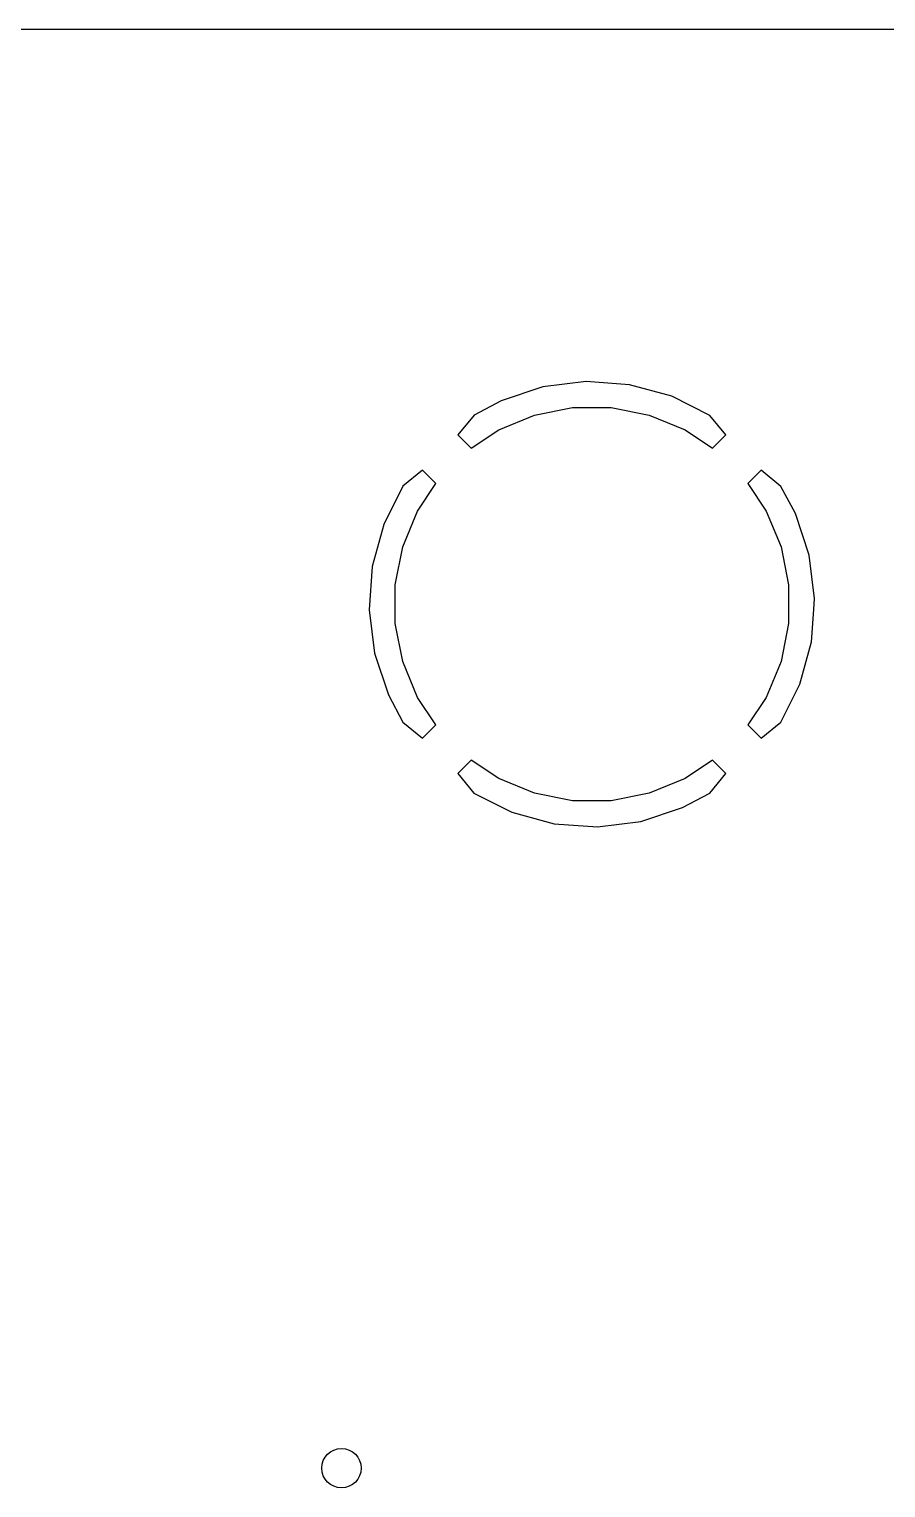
# Model space of a CAD drawing. Extents: x 49 to 143, y -158 to -38.
# Drawn here: x 79.76 to 88.47, y -54.3 to -39.47 of the extents above; entities that cross this region are included whole.
import ezdxf

# ---------------------------------------------------------------- set-up
doc = ezdxf.new("R2010")
doc.units = 0
doc.layers.add('BLACK', color=7, linetype='CONTINUOUS')

msp = doc.modelspace()

# ---------------------------------------------------------------- linework, layer by layer
at = {"layer": 'BLACK', "linetype": 'CONTINUOUS'}
for p, q in [((55.3118, -39.468), (137.004, -39.468)), ((84.9778, -43.1068), (84.5552, -43.247)), ((85.4184, -43.0519), (84.9778, -43.1068)), ((85.8612, -43.0839), (85.4184, -43.0519)), ((86.2893, -43.2018), (85.8612, -43.0839)), ((84.5552, -43.247), (84.2788, -43.3948)), ((86.6761, -43.3958), (86.2893, -43.2018)), ((84.2788, -43.3948), (84.1145, -43.5943)), ((84.5296, -43.5436), (84.8936, -43.3929)), ((84.8936, -43.3929), (85.28, -43.316)), ((85.28, -43.316), (85.674, -43.316)), ((85.674, -43.316), (86.0604, -43.3929)), ((86.0604, -43.3929), (86.4244, -43.5436)), ((86.8395, -43.5943), (86.6761, -43.3958)), ((84.1145, -43.5943), (84.2504, -43.7302)), ((84.2504, -43.7302), (84.5296, -43.5436)), ((86.4244, -43.5436), (86.7036, -43.7302)), ((86.7036, -43.7302), (86.8395, -43.5943)), ((83.7553, -43.9535), (83.5568, -44.1169)), ((83.8912, -44.0894), (83.7553, -43.9535)), ((87.1987, -43.9535), (87.0628, -44.0894)), ((87.3982, -44.1178), (87.1987, -43.9535)), ((83.5568, -44.1169), (83.3628, -44.5037)), ((83.7046, -44.3686), (83.8912, -44.0894)), ((87.0628, -44.0894), (87.2494, -44.3686)), ((87.546, -44.3942), (87.3982, -44.1178)), ((83.5539, -44.7326), (83.7046, -44.3686)), ((87.2494, -44.3686), (87.4001, -44.7326)), ((87.6862, -44.8168), (87.546, -44.3942)), ((83.3628, -44.5037), (83.2449, -44.9318)), ((83.477, -45.119), (83.5539, -44.7326)), ((87.4001, -44.7326), (87.477, -45.119)), ((83.2449, -44.9318), (83.2129, -45.3746)), ((87.7411, -45.2574), (87.6862, -44.8168)), ((83.477, -45.513), (83.477, -45.119)), ((87.477, -45.119), (87.477, -45.513)), ((83.2129, -45.3746), (83.2678, -45.8152)), ((87.7091, -45.7002), (87.733, -45.37)), ((87.733, -45.37), (87.7411, -45.2574)), ((87.733, -45.37), (87.733, -45.37)), ((83.5539, -45.8994), (83.477, -45.513)), ((87.477, -45.513), (87.4001, -45.8994)), ((83.2678, -45.8152), (83.408, -46.2378)), ((87.5912, -46.1283), (87.7091, -45.7002)), ((83.7046, -46.2634), (83.5539, -45.8994)), ((87.4001, -45.8994), (87.2494, -46.2634)), ((87.3972, -46.5151), (87.5912, -46.1283)), ((83.408, -46.2378), (83.5558, -46.5142)), ((83.8912, -46.5426), (83.7046, -46.2634)), ((87.2494, -46.2634), (87.0628, -46.5426)), ((83.5558, -46.5142), (83.7553, -46.6785)), ((83.7553, -46.6785), (83.8912, -46.5426)), ((87.0628, -46.5426), (87.1987, -46.6785)), ((87.1987, -46.6785), (87.3972, -46.5151)), ((84.2504, -46.9018), (84.1145, -47.0377)), ((84.5296, -47.0884), (84.2504, -46.9018)), ((86.7036, -46.9018), (86.4244, -47.0884)), ((86.8395, -47.0377), (86.7036, -46.9018)), ((84.1145, -47.0377), (84.2779, -47.2362)), ((84.8936, -47.2391), (84.5296, -47.0884)), ((86.4244, -47.0884), (86.0604, -47.2391)), ((86.6752, -47.2372), (86.8395, -47.0377)), ((84.2779, -47.2362), (84.6647, -47.4302)), ((85.28, -47.316), (84.8936, -47.2391)), ((85.674, -47.316), (85.28, -47.316)), ((86.0604, -47.2391), (85.674, -47.316)), ((86.3988, -47.385), (86.6752, -47.2372)), ((84.6647, -47.4302), (85.0928, -47.5481)), ((85.9762, -47.5252), (86.3988, -47.385)), ((85.0928, -47.5481), (85.5356, -47.5801)), ((85.5356, -47.5801), (85.9762, -47.5252))]:
    msp.add_line(p, q, dxfattribs=at)
at = {"layer": 'BLACK'}
msp.add_circle((82.931, -54.102), 0.2, dxfattribs=at)

doc.saveas('drawing.dxf')
